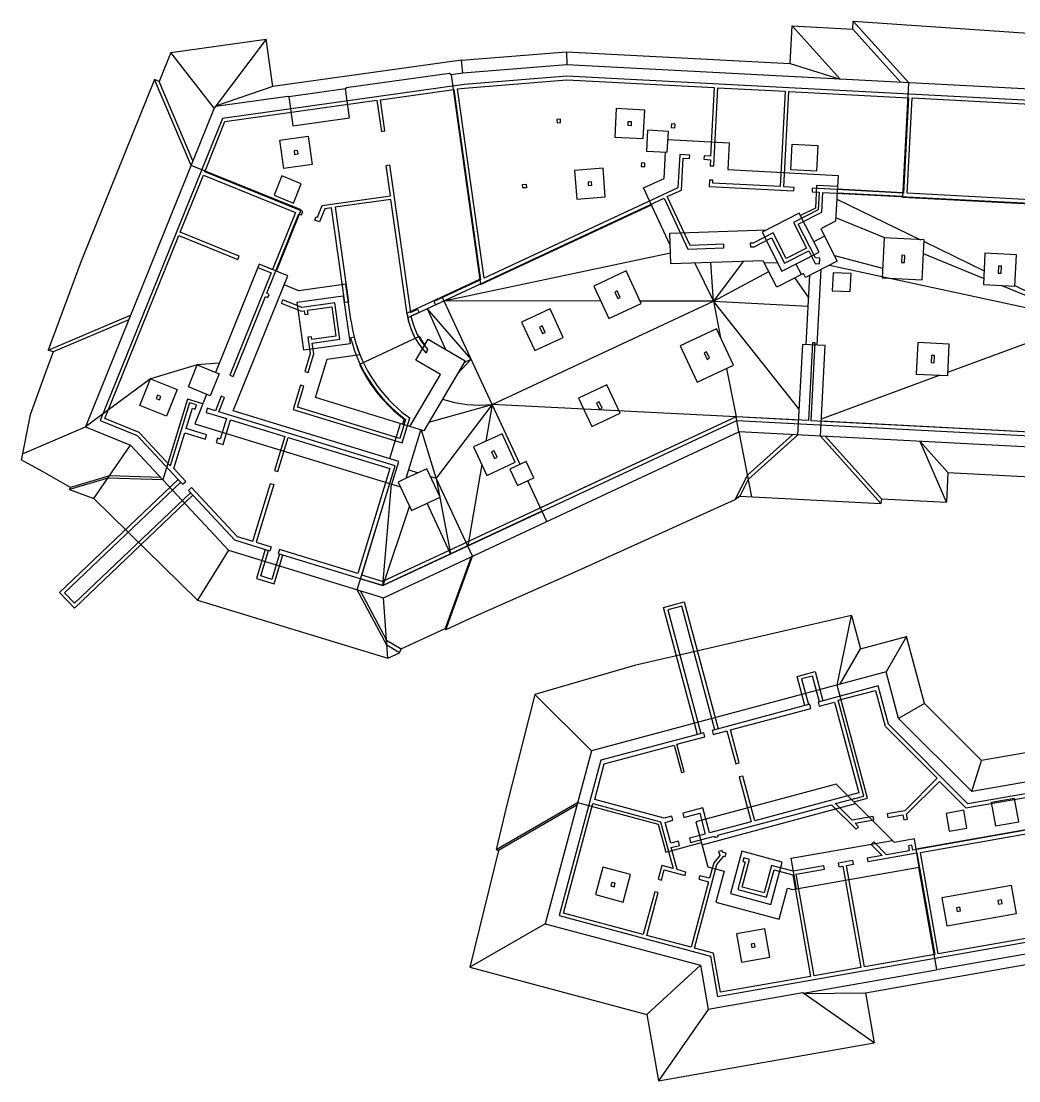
# Model space of a CAD drawing. Header units: metres. Extents: x 2682868 to 2683007, y 1253499 to 1253573.
# Drawn here: x 2682867.8 to 2682937.6, y 1253498.9 to 1253573.1 of the extents above; entities that cross this region are included whole.
import ezdxf

# ---------------------------------------------------------------- set-up
doc = ezdxf.new("R2010")
doc.units = ezdxf.units.M
doc.layers.add('linien', color=7, linetype='Continuous', true_color=0x000000)

msp = doc.modelspace()

# ---------------------------------------------------------------- linework, layer by layer
at = {"layer": 'linien'}
for p, q in [((2682926.004, 1253572.502), (2682926.033, 1253573.051)), ((2682929.912, 1253568.742), (2682926.033, 1253573.051)), ((2682926.033, 1253573.051), (2682941.385, 1253571.997)), ((2682921.621, 1253570.088), (2682921.76, 1253572.725)), ((2682925.119, 1253568.994), (2682921.76, 1253572.725)), ((2682921.76, 1253572.725), (2682926.004, 1253572.502)), ((2682929.363, 1253568.771), (2682926.004, 1253572.502)), ((2682878.26, 1253570.858), (2682884.93, 1253571.796)), ((2682884.93, 1253571.796), (2682881.296, 1253566.973)), ((2682885.398, 1253568.468), (2682884.93, 1253571.796)), ((2682878.26, 1253570.858), (2682877.445, 1253568.841)), ((2682881.296, 1253566.973), (2682878.26, 1253570.858)), ((2682898.592, 1253570.323), (2682905.958, 1253570.909)), ((2682905.958, 1253570.909), (2682905.97, 1253569.997)), ((2682905.958, 1253570.909), (2682921.621, 1253570.088)), ((2682898.592, 1253570.323), (2682885.398, 1253568.468)), ((2682898.691, 1253569.418), (2682898.592, 1253570.323)), ((2682921.621, 1253570.088), (2682925.119, 1253568.994)), ((2682897.756, 1253569.393), (2682890.529, 1253568.378)), ((2682897.875, 1253569.303), (2682897.756, 1253569.393)), ((2682898.691, 1253569.418), (2682897.875, 1253569.303)), ((2682905.97, 1253569.997), (2682898.691, 1253569.418)), ((2682940.948, 1253568.164), (2682905.97, 1253569.997)), ((2682877.112, 1253568.976), (2682871.972, 1253556.256)), ((2682877.445, 1253568.841), (2682877.112, 1253568.976)), ((2682879.67, 1253562.949), (2682877.112, 1253568.976)), ((2682879.805, 1253563.283), (2682877.445, 1253568.841)), ((2682898.779, 1253568.622), (2682881.865, 1253566.245)), ((2682897.875, 1253569.303), (2682899.939, 1253554.619)), ((2682905.981, 1253569.196), (2682898.779, 1253568.622)), ((2682898.806, 1253568.374), (2682905.985, 1253568.945)), ((2682940.857, 1253567.368), (2682905.981, 1253569.196)), ((2682905.985, 1253568.945), (2682916.296, 1253568.405)), ((2682929.492, 1253560.718), (2682929.912, 1253568.742)), ((2682885.398, 1253568.468), (2682881.386, 1253567.093)), ((2682890.478, 1253568.31), (2682886.517, 1253567.753)), ((2682890.529, 1253568.378), (2682890.478, 1253568.31)), ((2682890.762, 1253566.284), (2682890.478, 1253568.31)), ((2682892.933, 1253567.548), (2682898.071, 1253568.27)), ((2682898.071, 1253568.27), (2682899.943, 1253554.952)), ((2682898.319, 1253568.305), (2682898.806, 1253568.374)), ((2682900.18, 1253555.062), (2682898.319, 1253568.305)), ((2682916.296, 1253568.405), (2682916.044, 1253563.606)), ((2682916.259, 1253562.924), (2682916.546, 1253568.392)), ((2682916.546, 1253568.392), (2682921.269, 1253568.144)), ((2682921.269, 1253568.144), (2682920.919, 1253561.468)), ((2682921.169, 1253561.455), (2682921.519, 1253568.131)), ((2682921.519, 1253568.131), (2682929.907, 1253567.691)), ((2682881.386, 1253567.093), (2682886.449, 1253567.804)), ((2682882.042, 1253566.018), (2682892.685, 1253567.513)), ((2682886.449, 1253567.804), (2682886.517, 1253567.753)), ((2682886.517, 1253567.753), (2682886.801, 1253565.727)), ((2682892.685, 1253567.513), (2682892.991, 1253565.335)), ((2682893.239, 1253565.369), (2682892.933, 1253567.548)), ((2682929.907, 1253567.691), (2682929.557, 1253561.015)), ((2682929.807, 1253561.002), (2682930.157, 1253567.678)), ((2682930.157, 1253567.678), (2682940.829, 1253567.119)), ((2682881.296, 1253566.973), (2682872.275, 1253544.645)), ((2682909.43, 1253566.937), (2682909.326, 1253564.94)), ((2682911.428, 1253566.832), (2682909.43, 1253566.937)), ((2682911.323, 1253564.835), (2682911.428, 1253566.832)), ((2682881.865, 1253566.245), (2682873.316, 1253545.087)), ((2682880.625, 1253562.509), (2682882.042, 1253566.018)), ((2682886.801, 1253565.727), (2682890.762, 1253566.284)), ((2682905.525, 1253566.2), (2682905.276, 1253566.18)), ((2682905.276, 1253566.18), (2682905.296, 1253565.931)), ((2682905.296, 1253565.931), (2682905.545, 1253565.951)), ((2682905.545, 1253565.951), (2682905.525, 1253566.2)), ((2682910.258, 1253566.017), (2682910.245, 1253565.768)), ((2682910.245, 1253565.768), (2682910.495, 1253565.755)), ((2682910.508, 1253566.004), (2682910.258, 1253566.017)), ((2682910.495, 1253565.755), (2682910.508, 1253566.004)), ((2682913.304, 1253565.858), (2682913.291, 1253565.608)), ((2682913.553, 1253565.845), (2682913.304, 1253565.858)), ((2682913.54, 1253565.595), (2682913.553, 1253565.845)), ((2682885.892, 1253564.716), (2682887.873, 1253564.994)), ((2682887.873, 1253564.994), (2682888.151, 1253563.013)), ((2682892.991, 1253565.335), (2682893.239, 1253565.369)), ((2682909.326, 1253564.94), (2682911.323, 1253564.835)), ((2682911.629, 1253565.415), (2682911.553, 1253563.957)), ((2682913.086, 1253565.339), (2682911.629, 1253565.415)), ((2682913.01, 1253563.881), (2682913.086, 1253565.339)), ((2682913.291, 1253565.608), (2682913.54, 1253565.595)), ((2682886.171, 1253562.735), (2682885.892, 1253564.716)), ((2682913.056, 1253564.764), (2682917.345, 1253564.539)), ((2682917.345, 1253564.539), (2682917.247, 1253562.662)), ((2682921.666, 1253562.642), (2682921.76, 1253564.439)), ((2682921.76, 1253564.439), (2682923.558, 1253564.345)), ((2682923.558, 1253564.345), (2682923.463, 1253562.547)), ((2682887.128, 1253564.006), (2682886.88, 1253563.971)), ((2682886.88, 1253563.971), (2682886.915, 1253563.723)), ((2682886.915, 1253563.723), (2682887.163, 1253563.758)), ((2682887.163, 1253563.758), (2682887.128, 1253564.006)), ((2682911.553, 1253563.957), (2682913.01, 1253563.881)), ((2682912.788, 1253562.045), (2682912.885, 1253563.887)), ((2682913.877, 1253563.72), (2682913.756, 1253561.393)), ((2682914.577, 1253563.683), (2682913.877, 1253563.72)), ((2682913.997, 1253561.23), (2682914.114, 1253563.457)), ((2682914.114, 1253563.457), (2682914.563, 1253563.434)), ((2682914.563, 1253563.434), (2682914.577, 1253563.683)), ((2682915.585, 1253563.63), (2682915.572, 1253563.381)), ((2682916.044, 1253563.606), (2682915.585, 1253563.63)), ((2682887.375, 1253559.836), (2682879.67, 1253562.949)), ((2682888.151, 1253563.013), (2682886.171, 1253562.735)), ((2682893.325, 1253562.958), (2682893.573, 1253562.993)), ((2682893.625, 1253560.822), (2682893.325, 1253562.958)), ((2682893.573, 1253562.993), (2682895.025, 1253552.659)), ((2682908.513, 1253562.755), (2682906.519, 1253562.596)), ((2682908.671, 1253560.761), (2682908.513, 1253562.755)), ((2682911.193, 1253563.133), (2682911.18, 1253562.884)), ((2682911.18, 1253562.884), (2682911.43, 1253562.871)), ((2682911.443, 1253563.12), (2682911.193, 1253563.133)), ((2682911.43, 1253562.871), (2682911.443, 1253563.12)), ((2682915.572, 1253563.381), (2682916.031, 1253563.357)), ((2682916.031, 1253563.357), (2682916.009, 1253562.937)), ((2682916.009, 1253562.937), (2682916.259, 1253562.924)), ((2682917.247, 1253562.662), (2682924.961, 1253562.258)), ((2682878.913, 1253558.271), (2682880.531, 1253562.277)), ((2682880.531, 1253562.277), (2682886.984, 1253559.67)), ((2682887.495, 1253559.733), (2682880.625, 1253562.509)), ((2682886.027, 1253562.218), (2682885.48, 1253560.865)), ((2682887.381, 1253561.671), (2682886.027, 1253562.218)), ((2682906.519, 1253562.596), (2682906.678, 1253560.603)), ((2682911.351, 1253561.375), (2682912.788, 1253562.045)), ((2682915.957, 1253561.929), (2682915.933, 1253561.479)), ((2682916.206, 1253561.915), (2682915.957, 1253561.929)), ((2682916.196, 1253561.716), (2682916.206, 1253561.915)), ((2682923.463, 1253562.547), (2682921.666, 1253562.642)), ((2682924.961, 1253562.258), (2682924.793, 1253559.052)), ((2682886.834, 1253560.318), (2682887.381, 1253561.671)), ((2682913.756, 1253561.393), (2682900.18, 1253555.062)), ((2682902.88, 1253561.626), (2682903.129, 1253561.645)), ((2682902.9, 1253561.376), (2682902.88, 1253561.626)), ((2682903.149, 1253561.396), (2682902.9, 1253561.376)), ((2682903.129, 1253561.645), (2682903.149, 1253561.396)), ((2682907.71, 1253561.813), (2682907.46, 1253561.793)), ((2682907.46, 1253561.793), (2682907.48, 1253561.544)), ((2682907.48, 1253561.544), (2682907.73, 1253561.564)), ((2682907.73, 1253561.564), (2682907.71, 1253561.813)), ((2682913.216, 1253557.375), (2682911.351, 1253561.375)), ((2682913.012, 1253560.77), (2682913.997, 1253561.23)), ((2682915.933, 1253561.479), (2682921.87, 1253561.168)), ((2682920.919, 1253561.468), (2682916.196, 1253561.716)), ((2682921.883, 1253561.418), (2682921.169, 1253561.455)), ((2682921.87, 1253561.168), (2682921.883, 1253561.418)), ((2682923.161, 1253561.351), (2682923.148, 1253561.101)), ((2682929.557, 1253561.015), (2682923.161, 1253561.351)), ((2682923.462, 1253561.545), (2682923.379, 1253559.97)), ((2682924.92, 1253561.469), (2682923.462, 1253561.545)), ((2682924.911, 1253561.309), (2682929.51, 1253561.068)), ((2682885.48, 1253560.865), (2682886.834, 1253560.318)), ((2682888.85, 1253560.151), (2682893.625, 1253560.822)), ((2682893.66, 1253560.574), (2682889.749, 1253560.025)), ((2682894.788, 1253552.548), (2682893.66, 1253560.574)), ((2682896.774, 1253553.199), (2682912.785, 1253560.665)), ((2682906.678, 1253560.603), (2682908.671, 1253560.761)), ((2682912.785, 1253560.665), (2682914.446, 1253557.103)), ((2682914.603, 1253557.358), (2682913.012, 1253560.77)), ((2682923.148, 1253561.101), (2682923.647, 1253561.075)), ((2682923.647, 1253561.075), (2682923.583, 1253559.838)), ((2682923.825, 1253559.681), (2682923.897, 1253561.062)), ((2682923.897, 1253561.062), (2682943.32, 1253560.044)), ((2682924.874, 1253560.588), (2682930.725, 1253557.75)), ((2682929.494, 1253560.768), (2682924.896, 1253561.009)), ((2682943.314, 1253559.994), (2682929.492, 1253560.718)), ((2682943.348, 1253560.293), (2682929.807, 1253561.002)), ((2682885.644, 1253555.551), (2682887.375, 1253559.836)), ((2682887.402, 1253559.502), (2682887.495, 1253559.733)), ((2682888.515, 1253559.321), (2682888.85, 1253560.151)), ((2682889.028, 1253559.923), (2682888.653, 1253558.996)), ((2682889.501, 1253559.99), (2682889.028, 1253559.923)), ((2682890.433, 1253553.358), (2682889.501, 1253559.99)), ((2682889.749, 1253560.025), (2682890.681, 1253553.393)), ((2682899.939, 1253554.619), (2682911.9, 1253560.197)), ((2682923.583, 1253559.838), (2682921.845, 1253558.953)), ((2682923.379, 1253559.97), (2682922.337, 1253559.44)), ((2682884.965, 1253554.004), (2682887.216, 1253559.576)), ((2682886.984, 1253559.67), (2682885.366, 1253555.664)), ((2682887.216, 1253559.576), (2682887.402, 1253559.502)), ((2682888.338, 1253559.123), (2682888.432, 1253559.355)), ((2682888.653, 1253558.996), (2682888.338, 1253559.123)), ((2682888.432, 1253559.355), (2682888.515, 1253559.321)), ((2682922.247, 1253559.618), (2682919.645, 1253558.292)), ((2682921.845, 1253558.953), (2682922.753, 1253557.171)), ((2682922.181, 1253558.844), (2682923.825, 1253559.681)), ((2682923.64, 1253556.882), (2682922.247, 1253559.618)), ((2682924.793, 1253559.052), (2682923.749, 1253558.52)), ((2682928.228, 1253557.881), (2682924.805, 1253559.28)), ((2682883.048, 1253556.6), (2682878.913, 1253558.271)), ((2682913.187, 1253558.219), (2682919.966, 1253558.456)), ((2682913.262, 1253556.061), (2682913.187, 1253558.219)), ((2682920.419, 1253558.226), (2682919.017, 1253557.512)), ((2682919.645, 1253558.292), (2682921.039, 1253555.557)), ((2682921.327, 1253556.444), (2682920.419, 1253558.226)), ((2682923.384, 1253556.482), (2682922.181, 1253558.844)), ((2682923.749, 1253558.52), (2682924.906, 1253556.248)), ((2682873.642, 1253545.226), (2682878.819, 1253558.039)), ((2682878.819, 1253558.039), (2682882.954, 1253556.368)), ((2682919.017, 1253557.512), (2682918.818, 1253557.505)), ((2682918.818, 1253557.505), (2682918.826, 1253557.255)), ((2682919.082, 1253557.264), (2682920.31, 1253557.89)), ((2682920.31, 1253557.89), (2682921.218, 1253556.108)), ((2682924.016, 1253557.994), (2682923.268, 1253557.613)), ((2682928.197, 1253557.882), (2682928.05, 1253555.086)), ((2682930.993, 1253557.736), (2682928.197, 1253557.882)), ((2682930.846, 1253554.94), (2682930.993, 1253557.736)), ((2682930.987, 1253557.623), (2682935.186, 1253555.586)), ((2682897.364, 1253553.474), (2682913.234, 1253556.845)), ((2682914.446, 1253557.103), (2682916.977, 1253557.191)), ((2682916.969, 1253557.441), (2682914.603, 1253557.358)), ((2682916.977, 1253557.191), (2682916.969, 1253557.441)), ((2682918.826, 1253557.255), (2682919.082, 1253557.264)), ((2682921.039, 1253555.557), (2682923.64, 1253556.882)), ((2682921.218, 1253556.108), (2682922.911, 1253556.971)), ((2682922.753, 1253557.171), (2682921.327, 1253556.444)), ((2682922.911, 1253556.971), (2682923.363, 1253556.083)), ((2682935.158, 1253555.047), (2682930.942, 1253556.771)), ((2682935.25, 1253556.812), (2682935.135, 1253554.615)), ((2682937.447, 1253556.697), (2682935.25, 1253556.812)), ((2682871.972, 1253556.256), (2682869.673, 1253550.022)), ((2682884.439, 1253556.038), (2682881.379, 1253548.467)), ((2682882.954, 1253556.368), (2682883.048, 1253556.6)), ((2682884.439, 1253556.038), (2682884.345, 1253555.807)), ((2682886.441, 1253555.229), (2682884.439, 1253556.038)), ((2682885.366, 1253555.664), (2682884.439, 1253556.038)), ((2682919.724, 1253556.286), (2682913.262, 1253556.061)), ((2682914.931, 1253556.119), (2682916.247, 1253553.452)), ((2682916.247, 1253553.452), (2682916.047, 1253556.158)), ((2682918.318, 1253556.237), (2682916.247, 1253553.452)), ((2682920.671, 1253554.427), (2682919.724, 1253556.286)), ((2682919.804, 1253556.129), (2682920.731, 1253556.161)), ((2682922.4, 1253555.308), (2682922.019, 1253556.056)), ((2682924.906, 1253556.248), (2682922.679, 1253555.113)), ((2682923.363, 1253556.083), (2682923.663, 1253556.067)), ((2682923.684, 1253556.467), (2682923.384, 1253556.482)), ((2682923.663, 1253556.067), (2682923.684, 1253556.467)), ((2682924.704, 1253556.645), (2682928.086, 1253555.773)), ((2682929.435, 1253556.666), (2682929.408, 1253556.167)), ((2682929.408, 1253556.167), (2682929.608, 1253556.156)), ((2682929.634, 1253556.655), (2682929.435, 1253556.666)), ((2682929.608, 1253556.156), (2682929.634, 1253556.655)), ((2682937.332, 1253554.5), (2682937.447, 1253556.697)), ((2682885.272, 1253555.432), (2682882.379, 1253548.272)), ((2682884.345, 1253555.807), (2682885.272, 1253555.432)), ((2682910.128, 1253555.564), (2682907.862, 1253554.507)), ((2682911.185, 1253553.298), (2682910.128, 1253555.564)), ((2682916.247, 1253553.452), (2682920.115, 1253555.519)), ((2682922.543, 1253555.38), (2682920.671, 1253554.427)), ((2682922.679, 1253555.113), (2682922.543, 1253555.38)), ((2682922.74, 1253550.408), (2682922.995, 1253555.274)), ((2682923.767, 1253555.667), (2682923.489, 1253550.368)), ((2682924.355, 1253555.967), (2682942.413, 1253552.08)), ((2682924.629, 1253555.443), (2682924.563, 1253554.184)), ((2682925.887, 1253555.377), (2682924.629, 1253555.443)), ((2682925.821, 1253554.118), (2682925.887, 1253555.377)), ((2682936.204, 1253555.911), (2682936.178, 1253555.412)), ((2682936.178, 1253555.412), (2682936.378, 1253555.401)), ((2682936.404, 1253555.901), (2682936.204, 1253555.911)), ((2682936.378, 1253555.401), (2682936.404, 1253555.901)), ((2682882.622, 1253545.776), (2682886.441, 1253555.229)), ((2682887.224, 1253554.17), (2682886.183, 1253554.59)), ((2682890.507, 1253554.631), (2682887.224, 1253554.17)), ((2682890.872, 1253552.035), (2682890.507, 1253554.631)), ((2682894.781, 1253552.6), (2682899.888, 1253554.982)), ((2682894.834, 1253552.294), (2682899.932, 1253554.671)), ((2682899.943, 1253554.952), (2682896.669, 1253553.425)), ((2682907.862, 1253554.507), (2682908.919, 1253552.241)), ((2682921.934, 1253555.07), (2682922.91, 1253553.655)), ((2682928.05, 1253555.086), (2682930.846, 1253554.94)), ((2682935.135, 1253554.615), (2682937.332, 1253554.5)), ((2682942.413, 1253552.08), (2682936.372, 1253554.55)), ((2682937.334, 1253554.544), (2682942.413, 1253552.08)), ((2682882.611, 1253548.178), (2682884.871, 1253553.772)), ((2682884.871, 1253553.772), (2682885.054, 1253553.698)), ((2682885.147, 1253553.93), (2682884.965, 1253554.004)), ((2682885.054, 1253553.698), (2682885.147, 1253553.93)), ((2682887.088, 1253553.378), (2682890.326, 1253553.833)), ((2682890.326, 1253553.833), (2682890.798, 1253550.471)), ((2682909.508, 1253554.171), (2682909.327, 1253554.087)), ((2682909.327, 1253554.087), (2682909.538, 1253553.634)), ((2682909.72, 1253553.718), (2682909.508, 1253554.171)), ((2682924.563, 1253554.184), (2682925.821, 1253554.118)), ((2682886.084, 1253553.552), (2682885.99, 1253553.32)), ((2682885.99, 1253553.32), (2682887.391, 1253552.754)), ((2682887.422, 1253553.011), (2682886.084, 1253553.552)), ((2682887.56, 1253550.016), (2682887.088, 1253553.378)), ((2682889.73, 1253553.335), (2682887.422, 1253553.011)), ((2682887.833, 1253552.816), (2682889.517, 1253553.053)), ((2682889.517, 1253553.053), (2682889.806, 1253550.998)), ((2682890.088, 1253550.785), (2682889.73, 1253553.335)), ((2682890.681, 1253553.393), (2682890.433, 1253553.358)), ((2682896.669, 1253553.425), (2682896.774, 1253553.199)), ((2682900.745, 1253546.223), (2682897.238, 1253553.746)), ((2682908.35, 1253553.461), (2682897.364, 1253553.474)), ((2682900.745, 1253546.223), (2682916.247, 1253553.452)), ((2682908.919, 1253552.241), (2682911.185, 1253553.298)), ((2682909.538, 1253553.634), (2682909.72, 1253553.718)), ((2682916.247, 1253553.452), (2682911.11, 1253553.458)), ((2682922.23, 1253545.921), (2682916.247, 1253553.452)), ((2682916.247, 1253553.452), (2682922.881, 1253553.104)), ((2682916.247, 1253553.452), (2682916.746, 1253550.883)), ((2682869.673, 1253550.022), (2682875.436, 1253552.468)), ((2682887.391, 1253552.754), (2682887.586, 1253552.782)), ((2682887.586, 1253552.782), (2682887.624, 1253552.509)), ((2682887.624, 1253552.509), (2682887.872, 1253552.544)), ((2682887.872, 1253552.544), (2682887.833, 1253552.816)), ((2682894.788, 1253552.548), (2682894.781, 1253552.6)), ((2682895.025, 1253552.659), (2682895.527, 1253552.893)), ((2682895.633, 1253552.666), (2682895.067, 1253552.403)), ((2682895.527, 1253552.893), (2682895.633, 1253552.666)), ((2682899.274, 1253549.38), (2682896.204, 1253552.932)), ((2682896.204, 1253552.932), (2682897.494, 1253550.069)), ((2682904.799, 1253552.913), (2682902.805, 1253551.983)), ((2682905.729, 1253550.919), (2682904.799, 1253552.913)), ((2682875.305, 1253552.145), (2682870.01, 1253549.897)), ((2682902.805, 1253551.983), (2682903.735, 1253549.989)), ((2682904.252, 1253551.72), (2682904.071, 1253551.636)), ((2682904.071, 1253551.636), (2682904.282, 1253551.182)), ((2682904.463, 1253551.267), (2682904.252, 1253551.72)), ((2682932.651, 1253548.482), (2682942.413, 1253552.08)), ((2682888.094, 1253550.96), (2682887.847, 1253550.925)), ((2682887.847, 1253550.925), (2682888.007, 1253549.781)), ((2682888.122, 1253550.762), (2682888.094, 1253550.96)), ((2682889.806, 1253550.998), (2682888.122, 1253550.762)), ((2682891.092, 1253550.926), (2682890.843, 1253550.891)), ((2682895.638, 1253550.987), (2682891.47, 1253549.008)), ((2682895.403, 1253549.33), (2682896.268, 1253550.794)), ((2682896.268, 1253550.794), (2682898.85, 1253549.267)), ((2682903.735, 1253549.989), (2682905.729, 1253550.919)), ((2682904.282, 1253551.182), (2682904.463, 1253551.267)), ((2682916.455, 1253551.507), (2682913.917, 1253550.324)), ((2682917.638, 1253548.97), (2682916.455, 1253551.507)), ((2682890.798, 1253550.471), (2682887.56, 1253550.016)), ((2682888.157, 1253550.514), (2682890.088, 1253550.785)), ((2682888.263, 1253549.761), (2682888.157, 1253550.514)), ((2682896.214, 1253550.097), (2682896.128, 1253549.818)), ((2682913.917, 1253550.324), (2682915.101, 1253547.786)), ((2682922.466, 1253550.422), (2682922.133, 1253544.081)), ((2682924.063, 1253550.338), (2682922.466, 1253550.422)), ((2682923.173, 1253550.538), (2682922.887, 1253545.093)), ((2682923.087, 1253545.082), (2682923.372, 1253550.527)), ((2682923.372, 1253550.527), (2682923.173, 1253550.538)), ((2682923.731, 1253543.997), (2682924.063, 1253550.338)), ((2682930.556, 1253550.549), (2682930.441, 1253548.352)), ((2682932.753, 1253550.434), (2682930.556, 1253550.549)), ((2682932.638, 1253548.237), (2682932.753, 1253550.434)), ((2682870.01, 1253549.897), (2682869.476, 1253548.449)), ((2682870.01, 1253549.897), (2682869.673, 1253550.022)), ((2682888.007, 1253549.781), (2682887.625, 1253548.532)), ((2682887.864, 1253548.459), (2682888.263, 1253549.761)), ((2682888.373, 1253546.7), (2682889.197, 1253549.398)), ((2682889.197, 1253549.398), (2682891.487, 1253549.72)), ((2682897.124, 1253548.312), (2682895.403, 1253549.33)), ((2682898.297, 1253548.331), (2682899.274, 1253549.38)), ((2682898.782, 1253549.15), (2682899.274, 1253549.38)), ((2682915.763, 1253549.916), (2682915.581, 1253549.831)), ((2682915.581, 1253549.831), (2682915.793, 1253549.378)), ((2682915.974, 1253549.463), (2682915.763, 1253549.916)), ((2682915.793, 1253549.378), (2682915.974, 1253549.463)), ((2682931.51, 1253549.648), (2682931.484, 1253549.148)), ((2682931.71, 1253549.637), (2682931.51, 1253549.648)), ((2682931.684, 1253549.138), (2682931.71, 1253549.637)), ((2682880.102, 1253548.983), (2682876.841, 1253548.012)), ((2682879.48, 1253547.444), (2682880.102, 1253548.983)), ((2682881.636, 1253549.1), (2682880.102, 1253548.983)), ((2682880.102, 1253548.983), (2682881.641, 1253548.361)), ((2682898.85, 1253549.267), (2682895.961, 1253544.38)), ((2682915.101, 1253547.786), (2682917.638, 1253548.97)), ((2682917.161, 1253548.747), (2682917.82, 1253545.358)), ((2682931.484, 1253549.148), (2682931.684, 1253549.138)), ((2682869.476, 1253548.449), (2682868.418, 1253545.496)), ((2682876.841, 1253548.012), (2682872.275, 1253544.645)), ((2682876.092, 1253546.158), (2682876.841, 1253548.012)), ((2682876.841, 1253548.012), (2682878.696, 1253547.263)), ((2682881.641, 1253548.361), (2682881.019, 1253546.822)), ((2682882.379, 1253548.272), (2682882.611, 1253548.178)), ((2682887.625, 1253548.532), (2682887.864, 1253548.459)), ((2682894.977, 1253544.681), (2682897.124, 1253548.312)), ((2682923.795, 1253545.217), (2682932.067, 1253548.267)), ((2682930.441, 1253548.352), (2682932.638, 1253548.237)), ((2682878.696, 1253547.263), (2682877.947, 1253545.409)), ((2682881.019, 1253546.822), (2682879.48, 1253547.444)), ((2682887.33, 1253547.566), (2682886.812, 1253545.871)), ((2682887.124, 1253546.037), (2682887.569, 1253547.493)), ((2682887.569, 1253547.493), (2682887.33, 1253547.566)), ((2682908.787, 1253547.601), (2682906.794, 1253546.671)), ((2682909.717, 1253545.607), (2682908.787, 1253547.601)), ((2682877.325, 1253546.873), (2682877.231, 1253546.641)), ((2682877.231, 1253546.641), (2682877.463, 1253546.548)), ((2682877.557, 1253546.78), (2682877.325, 1253546.873)), ((2682877.463, 1253546.548), (2682877.557, 1253546.78)), ((2682879.431, 1253546.585), (2682877.703, 1253540.934)), ((2682880.488, 1253546.261), (2682879.431, 1253546.585)), ((2682880.758, 1253546.928), (2682879.924, 1253544.865)), ((2682881.787, 1253546.807), (2682881.373, 1253545.782)), ((2682881.613, 1253545.708), (2682882.019, 1253546.713)), ((2682882.019, 1253546.713), (2682881.787, 1253546.807)), ((2682895.961, 1253544.38), (2682888.373, 1253546.7)), ((2682906.794, 1253546.671), (2682907.723, 1253544.677)), ((2682908.24, 1253546.408), (2682908.059, 1253546.324)), ((2682908.452, 1253545.955), (2682908.24, 1253546.408)), ((2682877.947, 1253545.409), (2682876.092, 1253546.158)), ((2682879.563, 1253546.335), (2682878.215, 1253541.925)), ((2682879.324, 1253544.526), (2682879.763, 1253545.96)), ((2682880.041, 1253546.189), (2682879.563, 1253546.335)), ((2682879.763, 1253545.96), (2682879.954, 1253545.902)), ((2682879.954, 1253545.902), (2682880.041, 1253546.189)), ((2682880.806, 1253545.955), (2682880.719, 1253545.668)), ((2682880.719, 1253545.668), (2682882.153, 1253545.229)), ((2682881.373, 1253545.782), (2682880.806, 1253545.955)), ((2682893.963, 1253541.933), (2682881.613, 1253545.708)), ((2682894.221, 1253542.23), (2682882.622, 1253545.776)), ((2682886.812, 1253545.871), (2682894.453, 1253543.534)), ((2682894.287, 1253543.847), (2682887.124, 1253546.037)), ((2682896.32, 1253544.988), (2682900.745, 1253546.223)), ((2682900.745, 1253546.223), (2682896.833, 1253541.055)), ((2682900.745, 1253546.223), (2682900.301, 1253543.644)), ((2682902.706, 1253542.018), (2682900.745, 1253546.223)), ((2682917.82, 1253545.358), (2682900.745, 1253546.223)), ((2682907.723, 1253544.677), (2682909.717, 1253545.607)), ((2682908.059, 1253546.324), (2682908.27, 1253545.87)), ((2682908.27, 1253545.87), (2682908.452, 1253545.955)), ((2682868.418, 1253545.496), (2682867.779, 1253542.332)), ((2682873.316, 1253545.087), (2682875.896, 1253544.045)), ((2682876.042, 1253544.256), (2682873.642, 1253545.226)), ((2682879.924, 1253544.865), (2682894.332, 1253540.46)), ((2682882.153, 1253545.229), (2682881.715, 1253543.795)), ((2682881.914, 1253543.42), (2682882.44, 1253545.142)), ((2682882.44, 1253545.142), (2682886.234, 1253543.982)), ((2682893.085, 1253533.548), (2682917.869, 1253545.105)), ((2682893.58, 1253542.426), (2682894.33, 1253544.879)), ((2682894.693, 1253545.176), (2682894.287, 1253543.847)), ((2682894.453, 1253543.534), (2682894.984, 1253545.274)), ((2682894.592, 1253545.189), (2682894.483, 1253544.832)), ((2682917.82, 1253545.358), (2682898.934, 1253536.552)), ((2682917.82, 1253545.358), (2682904.126, 1253538.973)), ((2682918.027, 1253544.296), (2682917.82, 1253545.358)), ((2682922.188, 1253545.129), (2682917.82, 1253545.358)), ((2682922.887, 1253545.093), (2682917.82, 1253545.358)), ((2682917.869, 1253545.105), (2682941.477, 1253543.868)), ((2682941.506, 1253544.117), (2682923.087, 1253545.082)), ((2682941.506, 1253544.117), (2682923.786, 1253545.046)), ((2682867.868, 1253542.775), (2682872.275, 1253544.645)), ((2682872.275, 1253544.645), (2682875.432, 1253543.37)), ((2682878.215, 1253541.925), (2682876.042, 1253544.256)), ((2682878.468, 1253541.727), (2682879.236, 1253544.239)), ((2682879.236, 1253544.239), (2682880.671, 1253543.8)), ((2682880.758, 1253544.087), (2682879.324, 1253544.526)), ((2682893.145, 1253532.694), (2682918.027, 1253544.296)), ((2682894.739, 1253541.05), (2682895.766, 1253544.41)), ((2682896.833, 1253541.055), (2682895.812, 1253544.426)), ((2682901.439, 1253544.174), (2682899.445, 1253543.245)), ((2682902.368, 1253542.18), (2682901.439, 1253544.174)), ((2682941.386, 1253543.072), (2682918.027, 1253544.296)), ((2682918.027, 1253544.296), (2682918.908, 1253539.764)), ((2682872.859, 1253539.626), (2682875.432, 1253543.37)), ((2682875.432, 1253543.37), (2682882.294, 1253536.011)), ((2682875.896, 1253544.045), (2682879.078, 1253540.633)), ((2682880.671, 1253543.8), (2682880.758, 1253544.087)), ((2682881.524, 1253543.853), (2682881.436, 1253543.567)), ((2682881.436, 1253543.567), (2682881.914, 1253543.42)), ((2682881.715, 1253543.795), (2682881.524, 1253543.853)), ((2682886.234, 1253543.982), (2682885.503, 1253541.591)), ((2682885.742, 1253541.518), (2682886.473, 1253543.909)), ((2682886.473, 1253543.909), (2682893.588, 1253541.733)), ((2682921.77, 1253544.1), (2682918.617, 1253541.261)), ((2682922.133, 1253544.081), (2682918.674, 1253540.966)), ((2682927.97, 1253539.289), (2682923.731, 1253543.997)), ((2682924.075, 1253543.979), (2682927.997, 1253539.623)), ((2682932.549, 1253539.376), (2682930.701, 1253543.632)), ((2682930.701, 1253543.632), (2682932.658, 1253541.458)), ((2682899.445, 1253543.245), (2682900.375, 1253541.251)), ((2682900.891, 1253542.981), (2682900.71, 1253542.897)), ((2682900.71, 1253542.897), (2682900.921, 1253542.444)), ((2682901.103, 1253542.528), (2682900.891, 1253542.981)), ((2682869.263, 1253541.527), (2682867.78, 1253542.337)), ((2682893.736, 1253540.643), (2682894.221, 1253542.23)), ((2682893.89, 1253541.694), (2682893.963, 1253541.933)), ((2682900.02, 1253542.012), (2682899.04, 1253536.325)), ((2682900.375, 1253541.251), (2682902.368, 1253542.18)), ((2682900.921, 1253542.444), (2682901.103, 1253542.528)), ((2682903.134, 1253542.218), (2682901.992, 1253541.685)), ((2682903.667, 1253541.076), (2682903.134, 1253542.218)), ((2682871.221, 1253540.404), (2682869.263, 1253541.527)), ((2682873.961, 1253541.229), (2682871.221, 1253540.404)), ((2682877.546, 1253541.103), (2682873.961, 1253541.229)), ((2682879.297, 1253540.838), (2682878.468, 1253541.727)), ((2682885.503, 1253541.591), (2682885.742, 1253541.518)), ((2682893.588, 1253541.733), (2682891.344, 1253534.394)), ((2682891.617, 1253534.259), (2682893.89, 1253541.694)), ((2682896.173, 1253541.719), (2682894.739, 1253541.05)), ((2682894.919, 1253541.64), (2682895.575, 1253541.44)), ((2682897.102, 1253539.725), (2682896.173, 1253541.719)), ((2682896.424, 1253541.18), (2682896.833, 1253541.055)), ((2682901.992, 1253541.685), (2682902.525, 1253540.543)), ((2682918.617, 1253541.261), (2682917.742, 1253539.544)), ((2682932.658, 1253541.458), (2682932.549, 1253539.376)), ((2682932.658, 1253541.458), (2682941.15, 1253540.996)), ((2682878.77, 1253540.964), (2682870.469, 1253533.051)), ((2682870.822, 1253533.042), (2682878.946, 1253540.775)), ((2682873.851, 1253541.069), (2682871.163, 1253540.26)), ((2682871.163, 1253540.26), (2682871.221, 1253540.404)), ((2682877.703, 1253540.934), (2682873.851, 1253541.069)), ((2682879.078, 1253540.633), (2682879.297, 1253540.838)), ((2682883.99, 1253536.643), (2682885.226, 1253540.683)), ((2682885.465, 1253540.609), (2682884.23, 1253536.57)), ((2682885.226, 1253540.683), (2682885.465, 1253540.609)), ((2682891.31, 1253533.255), (2682893.583, 1253540.689)), ((2682893.085, 1253533.548), (2682893.713, 1253540.65)), ((2682894.739, 1253541.05), (2682894.179, 1253540.789)), ((2682894.179, 1253540.789), (2682895.109, 1253538.795)), ((2682896.833, 1253541.055), (2682897.844, 1253535.768)), ((2682899.378, 1253535.6), (2682896.833, 1253541.055)), ((2682902.525, 1253540.543), (2682903.667, 1253541.076)), ((2682904.57, 1253538.021), (2682903.239, 1253540.876)), ((2682918.674, 1253540.966), (2682918.083, 1253539.807)), ((2682871.163, 1253540.26), (2682872.859, 1253539.626)), ((2682871.504, 1253531.961), (2682879.798, 1253539.861)), ((2682879.627, 1253540.044), (2682871.513, 1253532.315)), ((2682879.487, 1253540.195), (2682879.706, 1253540.399)), ((2682882.733, 1253536.713), (2682879.487, 1253540.195)), ((2682879.706, 1253540.399), (2682882.898, 1253536.977)), ((2682895.109, 1253538.795), (2682897.102, 1253539.725)), ((2682918.083, 1253539.807), (2682917.742, 1253539.544)), ((2682918.083, 1253539.807), (2682927.97, 1253539.289)), ((2682880.116, 1253532.525), (2682872.859, 1253539.626)), ((2682894.957, 1253539.12), (2682893.085, 1253533.548)), ((2682897.844, 1253535.768), (2682896.196, 1253539.302)), ((2682917.742, 1253539.544), (2682906.281, 1253534.352)), ((2682927.997, 1253539.623), (2682927.97, 1253539.289)), ((2682927.997, 1253539.623), (2682932.549, 1253539.376)), ((2682904.232, 1253538.746), (2682893.085, 1253533.548)), ((2682885.194, 1253535.961), (2682882.733, 1253536.713)), ((2682882.898, 1253536.977), (2682883.99, 1253536.643)), ((2682882.294, 1253536.011), (2682880.116, 1253532.525)), ((2682882.294, 1253536.011), (2682893.145, 1253532.694)), ((2682884.23, 1253536.57), (2682885.281, 1253536.248)), ((2682884.859, 1253536.063), (2682884.242, 1253534.046)), ((2682884.554, 1253534.212), (2682885.098, 1253535.99)), ((2682885.281, 1253536.248), (2682885.194, 1253535.961)), ((2682885.855, 1253536.073), (2682885.768, 1253535.786)), ((2682891.344, 1253534.394), (2682885.855, 1253536.073)), ((2682898.707, 1253536.446), (2682893.067, 1253533.816)), ((2682898.934, 1253536.552), (2682898.707, 1253536.446)), ((2682885.863, 1253535.756), (2682885.319, 1253533.978)), ((2682885.485, 1253533.666), (2682886.102, 1253535.683)), ((2682885.768, 1253535.786), (2682893.085, 1253533.548)), ((2682899.278, 1253535.553), (2682897.455, 1253530.543)), ((2682897.501, 1253530.444), (2682899.378, 1253535.6)), ((2682884.242, 1253534.046), (2682885.485, 1253533.666)), ((2682885.319, 1253533.978), (2682884.554, 1253534.212)), ((2682893.085, 1253533.548), (2682891.544, 1253534.02)), ((2682893.067, 1253533.816), (2682891.617, 1253534.259)), ((2682906.281, 1253534.352), (2682899.154, 1253531.214)), ((2682870.469, 1253533.051), (2682871.504, 1253531.961)), ((2682871.513, 1253532.315), (2682870.822, 1253533.042)), ((2682893.378, 1253529.365), (2682891.31, 1253533.255)), ((2682891.501, 1253533.196), (2682893.354, 1253529.712)), ((2682880.116, 1253532.525), (2682893.442, 1253528.452)), ((2682893.442, 1253528.452), (2682893.145, 1253532.694)), ((2682912.746, 1253532.013), (2682914.194, 1253532.401)), ((2682914.194, 1253532.401), (2682916.576, 1253523.515)), ((2682915.127, 1253523.126), (2682912.746, 1253532.013)), ((2682914.018, 1253532.095), (2682913.052, 1253531.836)), ((2682913.052, 1253531.836), (2682915.368, 1253523.191)), ((2682916.334, 1253523.45), (2682914.018, 1253532.095)), ((2682899.154, 1253531.214), (2682897.501, 1253530.444)), ((2682925.9, 1253531.446), (2682910.705, 1253527.946)), ((2682924.902, 1253526.574), (2682925.9, 1253531.446)), ((2682925.9, 1253531.446), (2682926.527, 1253529.106)), ((2682894.378, 1253529.109), (2682897.455, 1253530.543)), ((2682897.455, 1253530.543), (2682897.501, 1253530.444)), ((2682893.354, 1253529.712), (2682894.378, 1253529.109)), ((2682894.272, 1253528.839), (2682893.378, 1253529.365)), ((2682926.527, 1253529.106), (2682929.763, 1253529.973)), ((2682929.763, 1253529.973), (2682928.331, 1253527.493)), ((2682931.018, 1253525.292), (2682929.763, 1253529.973)), ((2682893.442, 1253528.452), (2682894.272, 1253528.839)), ((2682894.272, 1253528.839), (2682894.378, 1253529.109)), ((2682925.096, 1253526.626), (2682926.527, 1253529.106)), ((2682910.705, 1253527.946), (2682903.744, 1253525.923)), ((2682928.331, 1253527.493), (2682907.702, 1253521.965)), ((2682922.1, 1253527.179), (2682923.356, 1253527.516)), ((2682922.646, 1253525.141), (2682922.1, 1253527.179)), ((2682923.179, 1253527.21), (2682922.406, 1253527.003)), ((2682923.661, 1253525.413), (2682923.179, 1253527.21)), ((2682923.356, 1253527.516), (2682923.902, 1253525.478)), ((2682929.202, 1253524.244), (2682928.331, 1253527.493)), ((2682922.406, 1253527.003), (2682922.888, 1253525.206)), ((2682927.766, 1253526.513), (2682923.564, 1253525.387)), ((2682927.021, 1253518.668), (2682924.902, 1253526.574)), ((2682928.485, 1253523.83), (2682927.766, 1253526.513)), ((2682903.744, 1253525.923), (2682901.749, 1253518.103)), ((2682907.702, 1253521.965), (2682903.744, 1253525.923)), ((2682924.981, 1253525.508), (2682927.589, 1253526.207)), ((2682927.589, 1253526.207), (2682928.261, 1253523.7)), ((2682922.984, 1253525.232), (2682916.141, 1253523.398)), ((2682917.426, 1253523.432), (2682923.062, 1253524.942)), ((2682923.062, 1253524.942), (2682922.984, 1253525.232)), ((2682923.564, 1253525.387), (2682923.642, 1253525.097)), ((2682923.642, 1253525.097), (2682924.704, 1253525.382)), ((2682924.704, 1253525.382), (2682926.408, 1253519.021)), ((2682926.776, 1253518.809), (2682924.981, 1253525.508)), ((2682931.018, 1253525.292), (2682929.202, 1253524.244)), ((2682935.017, 1253521.292), (2682931.018, 1253525.292)), ((2682934.331, 1253519.115), (2682929.202, 1253524.244)), ((2682916.141, 1253523.398), (2682916.219, 1253523.108)), ((2682916.219, 1253523.108), (2682917.184, 1253523.367)), ((2682917.184, 1253523.367), (2682917.803, 1253521.059)), ((2682918.045, 1253521.123), (2682917.426, 1253523.432)), ((2682928.261, 1253523.7), (2682931.913, 1253520.048)), ((2682934.06, 1253518.255), (2682928.485, 1253523.83)), ((2682915.561, 1253523.243), (2682908.355, 1253521.312)), ((2682913.683, 1253522.429), (2682915.639, 1253522.953)), ((2682915.639, 1253522.953), (2682915.561, 1253523.243)), ((2682942.475, 1253522.607), (2682935.017, 1253521.292)), ((2682907.702, 1253521.965), (2682904.462, 1253509.873)), ((2682908.6, 1253521.067), (2682913.49, 1253522.377)), ((2682913.49, 1253522.377), (2682914.007, 1253520.445)), ((2682914.201, 1253520.497), (2682913.683, 1253522.429)), ((2682908.355, 1253521.312), (2682905.441, 1253510.439)), ((2682917.803, 1253521.059), (2682918.045, 1253521.123)), ((2682934.331, 1253519.115), (2682935.017, 1253521.292)), ((2682907.927, 1253518.557), (2682908.6, 1253521.067)), ((2682914.007, 1253520.445), (2682914.201, 1253520.497)), ((2682944.317, 1253520.876), (2682934.331, 1253519.115)), ((2682924.837, 1253519.636), (2682915.013, 1253517.003)), ((2682918.29, 1253520.206), (2682918.049, 1253520.141)), ((2682918.049, 1253520.141), (2682918.889, 1253517.007)), ((2682919.13, 1253517.071), (2682918.29, 1253520.206)), ((2682928.913, 1253515.56), (2682924.837, 1253519.636)), ((2682931.913, 1253520.048), (2682929.635, 1253517.769)), ((2682929.756, 1253517.537), (2682932.055, 1253519.836)), ((2682932.055, 1253519.836), (2682933.915, 1253517.975)), ((2682933.915, 1253517.975), (2682945.21, 1253519.967)), ((2682944.997, 1253520.183), (2682934.06, 1253518.255)), ((2682926.408, 1253519.021), (2682919.13, 1253517.071)), ((2682901.038, 1253515.07), (2682906.735, 1253518.359)), ((2682906.684, 1253518.166), (2682901.185, 1253514.992)), ((2682905.748, 1253510.615), (2682907.801, 1253518.281)), ((2682906.735, 1253518.359), (2682912.378, 1253516.847)), ((2682907.801, 1253518.281), (2682912.541, 1253517.011)), ((2682912.786, 1253517.256), (2682907.927, 1253518.557)), ((2682915.442, 1253515.4), (2682926.192, 1253518.28)), ((2682916.556, 1253516.071), (2682924.504, 1253518.201)), ((2682924.504, 1253518.201), (2682926.226, 1253516.479)), ((2682924.783, 1253518.275), (2682926.776, 1253518.809)), ((2682925.941, 1253517.118), (2682924.783, 1253518.275)), ((2682926.062, 1253518.411), (2682927.021, 1253518.668)), ((2682950.015, 1253518.519), (2682930.198, 1253515.025)), ((2682930.726, 1253514.864), (2682950.059, 1253518.273)), ((2682937.322, 1253518.642), (2682935.687, 1253518.353)), ((2682935.687, 1253518.353), (2682935.975, 1253516.719)), ((2682937.61, 1253517.007), (2682937.322, 1253518.642)), ((2682901.749, 1253518.103), (2682901.038, 1253515.07)), ((2682915.491, 1253517.98), (2682914.09, 1253517.605)), ((2682914.09, 1253517.605), (2682914.168, 1253517.315)), ((2682914.168, 1253517.315), (2682915.279, 1253517.613)), ((2682915.279, 1253517.613), (2682915.672, 1253516.145)), ((2682915.962, 1253516.222), (2682915.491, 1253517.98)), ((2682929.635, 1253517.769), (2682928.413, 1253517.554)), ((2682928.413, 1253517.554), (2682928.457, 1253517.308)), ((2682928.457, 1253517.308), (2682929.509, 1253517.493)), ((2682929.509, 1253517.493), (2682929.57, 1253517.148)), ((2682929.816, 1253517.192), (2682929.756, 1253517.537)), ((2682930.427, 1253515.116), (2682944.495, 1253517.597)), ((2682933.764, 1253517.811), (2682932.523, 1253517.592)), ((2682932.523, 1253517.592), (2682932.742, 1253516.352)), ((2682933.983, 1253516.57), (2682933.764, 1253517.811)), ((2682912.378, 1253516.847), (2682912.904, 1253514.885)), ((2682912.541, 1253517.011), (2682913.42, 1253513.731)), ((2682913.317, 1253517.398), (2682912.786, 1253517.256)), ((2682912.864, 1253516.966), (2682913.395, 1253517.108)), ((2682913.257, 1253515.498), (2682912.864, 1253516.966)), ((2682913.395, 1253517.108), (2682913.317, 1253517.398)), ((2682915.013, 1253517.003), (2682915.856, 1253513.854)), ((2682918.889, 1253517.007), (2682915.962, 1253516.222)), ((2682927.419, 1253517.378), (2682925.941, 1253517.118)), ((2682926.157, 1253516.902), (2682927.462, 1253517.132)), ((2682926.403, 1253516.656), (2682926.157, 1253516.902)), ((2682927.462, 1253517.132), (2682927.419, 1253517.378)), ((2682929.57, 1253517.148), (2682929.816, 1253517.192)), ((2682935.975, 1253516.719), (2682937.61, 1253517.007)), ((2682915.672, 1253516.145), (2682914.561, 1253515.847)), ((2682914.639, 1253515.557), (2682916.315, 1253516.006)), ((2682916.315, 1253516.006), (2682916.341, 1253515.91)), ((2682916.341, 1253515.91), (2682916.582, 1253515.974)), ((2682916.582, 1253515.974), (2682916.556, 1253516.071)), ((2682926.226, 1253516.479), (2682926.403, 1253516.656)), ((2682932.742, 1253516.352), (2682933.983, 1253516.57)), ((2682912.904, 1253514.885), (2682915.401, 1253515.554)), ((2682913.789, 1253515.64), (2682913.257, 1253515.498)), ((2682913.287, 1253515.195), (2682913.866, 1253515.35)), ((2682913.699, 1253513.656), (2682913.287, 1253515.195)), ((2682913.866, 1253515.35), (2682913.789, 1253515.64)), ((2682914.561, 1253515.847), (2682914.639, 1253515.557)), ((2682921.681, 1253514.447), (2682928.774, 1253515.698)), ((2682927.465, 1253515.594), (2682927.288, 1253515.417)), ((2682927.288, 1253515.417), (2682928.057, 1253514.648)), ((2682928.358, 1253514.701), (2682927.465, 1253515.594)), ((2682930.306, 1253515.806), (2682928.913, 1253515.56)), ((2682930.138, 1253515.37), (2682929.891, 1253515.327)), ((2682929.891, 1253515.327), (2682929.952, 1253514.982)), ((2682930.198, 1253515.025), (2682930.138, 1253515.37)), ((2682930.653, 1253513.836), (2682930.306, 1253515.806)), ((2682901.185, 1253514.992), (2682899.195, 1253506.832)), ((2682901.038, 1253515.07), (2682901.185, 1253514.992)), ((2682916.682, 1253514.638), (2682916.259, 1253514.124)), ((2682916.486, 1253514.007), (2682916.968, 1253514.592)), ((2682916.844, 1253514.999), (2682916.602, 1253514.934)), ((2682916.602, 1253514.934), (2682916.682, 1253514.638)), ((2682916.877, 1253514.875), (2682916.844, 1253514.999)), ((2682917.129, 1253514.808), (2682916.877, 1253514.875)), ((2682916.968, 1253514.592), (2682917.064, 1253514.566)), ((2682917.064, 1253514.566), (2682917.129, 1253514.808)), ((2682918.23, 1253514.937), (2682917.437, 1253511.979)), ((2682921.05, 1253514.181), (2682918.23, 1253514.937)), ((2682918.365, 1253514.476), (2682918.3, 1253514.235)), ((2682918.761, 1253514.37), (2682918.365, 1253514.476)), ((2682922.056, 1253512.32), (2682921.681, 1253514.447)), ((2682928.057, 1253514.648), (2682926.999, 1253514.461)), ((2682926.999, 1253514.461), (2682927.042, 1253514.215)), ((2682927.042, 1253514.215), (2682930.479, 1253514.821)), ((2682929.952, 1253514.982), (2682928.358, 1253514.701)), ((2682930.479, 1253514.821), (2682931.732, 1253507.716)), ((2682931.978, 1253507.759), (2682930.726, 1253514.864)), ((2682908.5, 1253513.838), (2682907.983, 1253511.906)), ((2682910.432, 1253513.32), (2682908.5, 1253513.838)), ((2682912.619, 1253513.946), (2682912.36, 1253512.98)), ((2682913.42, 1253513.731), (2682912.619, 1253513.946)), ((2682914.919, 1253508.158), (2682916.486, 1253514.007)), ((2682915.856, 1253513.854), (2682916.989, 1253513.551)), ((2682916.259, 1253514.124), (2682915.97, 1253513.047)), ((2682918.455, 1253514.193), (2682917.937, 1253512.262)), ((2682918.243, 1253512.438), (2682918.761, 1253514.37)), ((2682918.3, 1253514.235), (2682918.455, 1253514.193)), ((2682920.307, 1253513.956), (2682919.789, 1253512.024)), ((2682920.256, 1253511.216), (2682921.05, 1253514.181)), ((2682921.826, 1253513.549), (2682920.307, 1253513.956)), ((2682921.77, 1253512.27), (2682930.653, 1253513.836)), ((2682923.976, 1253513.928), (2682921.826, 1253513.549)), ((2682924.019, 1253513.682), (2682923.976, 1253513.928)), ((2682926.004, 1253514.286), (2682924.97, 1253514.103)), ((2682924.97, 1253514.103), (2682925.014, 1253513.857)), ((2682925.014, 1253513.857), (2682925.309, 1253513.909)), ((2682925.309, 1253513.909), (2682926.562, 1253506.804)), ((2682925.555, 1253513.953), (2682926.048, 1253514.04)), ((2682926.808, 1253506.847), (2682925.555, 1253513.953)), ((2682926.048, 1253514.04), (2682926.004, 1253514.286)), ((2682930.604, 1253513.827), (2682931.865, 1253506.673)), ((2682909.915, 1253511.388), (2682910.432, 1253513.32)), ((2682912.36, 1253512.98), (2682912.601, 1253512.915)), ((2682912.601, 1253512.915), (2682912.795, 1253513.639)), ((2682912.795, 1253513.639), (2682914.254, 1253513.249)), ((2682914.319, 1253513.49), (2682913.699, 1253513.656)), ((2682914.254, 1253513.249), (2682914.319, 1253513.49)), ((2682915.294, 1253513.229), (2682915.229, 1253512.987)), ((2682915.229, 1253512.987), (2682915.906, 1253512.806)), ((2682915.97, 1253513.047), (2682915.294, 1253513.229)), ((2682916.989, 1253513.551), (2682916.406, 1253511.378)), ((2682919.966, 1253511.718), (2682920.483, 1253513.65)), ((2682920.483, 1253513.65), (2682921.792, 1253513.299)), ((2682921.792, 1253513.299), (2682923.046, 1253506.184)), ((2682922.04, 1253513.333), (2682924.019, 1253513.682)), ((2682923.292, 1253506.227), (2682922.04, 1253513.333)), ((2682909.119, 1253512.766), (2682909.054, 1253512.525)), ((2682909.054, 1253512.525), (2682909.296, 1253512.46)), ((2682909.361, 1253512.701), (2682909.119, 1253512.766)), ((2682909.296, 1253512.46), (2682909.361, 1253512.701)), ((2682915.906, 1253512.806), (2682914.678, 1253508.223)), ((2682917.937, 1253512.262), (2682919.966, 1253511.718)), ((2682919.789, 1253512.024), (2682918.243, 1253512.438)), ((2682920.85, 1253510.187), (2682921.432, 1253512.36)), ((2682921.432, 1253512.36), (2682921.77, 1253512.27)), ((2682937.115, 1253512.549), (2682932.241, 1253511.689)), ((2682937.463, 1253510.579), (2682937.115, 1253512.549)), ((2682907.983, 1253511.906), (2682909.915, 1253511.388)), ((2682912.127, 1253512.11), (2682911.326, 1253509.121)), ((2682911.567, 1253509.056), (2682912.368, 1253512.046)), ((2682912.368, 1253512.046), (2682912.127, 1253512.11)), ((2682917.437, 1253511.979), (2682920.256, 1253511.216)), ((2682932.241, 1253511.689), (2682932.588, 1253509.72)), ((2682936.406, 1253511.535), (2682936.159, 1253511.492)), ((2682936.159, 1253511.492), (2682936.203, 1253511.245)), ((2682936.449, 1253511.289), (2682936.406, 1253511.535)), ((2682916.406, 1253511.378), (2682920.85, 1253510.187)), ((2682933.5, 1253511.023), (2682933.254, 1253510.979)), ((2682933.254, 1253510.979), (2682933.298, 1253510.733)), ((2682933.298, 1253510.733), (2682933.544, 1253510.777)), ((2682933.544, 1253510.777), (2682933.5, 1253511.023)), ((2682936.203, 1253511.245), (2682936.449, 1253511.289)), ((2682905.441, 1253510.439), (2682916.029, 1253507.602)), ((2682911.326, 1253509.121), (2682905.748, 1253510.615)), ((2682916.526, 1253504.781), (2682947.444, 1253510.232)), ((2682947.392, 1253510.477), (2682931.978, 1253507.759)), ((2682932.588, 1253509.72), (2682937.463, 1253510.579)), ((2682904.462, 1253509.873), (2682899.195, 1253506.832)), ((2682904.462, 1253509.873), (2682915.33, 1253506.961)), ((2682919.832, 1253509.501), (2682917.862, 1253509.154)), ((2682920.179, 1253507.532), (2682919.832, 1253509.501)), ((2682931.865, 1253506.673), (2682947.61, 1253509.449)), ((2682914.678, 1253508.223), (2682911.567, 1253509.056)), ((2682917.862, 1253509.154), (2682918.21, 1253507.184)), ((2682926.875, 1253505.031), (2682947.766, 1253508.715)), ((2682916.248, 1253507.802), (2682914.919, 1253508.158)), ((2682916.729, 1253505.07), (2682916.248, 1253507.802)), ((2682919.122, 1253508.488), (2682918.876, 1253508.444)), ((2682918.876, 1253508.444), (2682918.919, 1253508.198)), ((2682918.919, 1253508.198), (2682919.166, 1253508.241)), ((2682919.166, 1253508.241), (2682919.122, 1253508.488)), ((2682916.029, 1253507.602), (2682916.526, 1253504.781)), ((2682918.21, 1253507.184), (2682920.179, 1253507.532)), ((2682931.732, 1253507.716), (2682926.808, 1253506.847)), ((2682899.195, 1253506.832), (2682911.571, 1253503.516)), ((2682915.33, 1253506.961), (2682911.571, 1253503.516)), ((2682915.33, 1253506.961), (2682915.878, 1253503.854)), ((2682931.833, 1253506.626), (2682922.556, 1253504.991)), ((2682926.562, 1253506.804), (2682923.292, 1253506.227)), ((2682931.865, 1253506.673), (2682931.833, 1253506.626)), ((2682923.046, 1253506.184), (2682916.729, 1253505.07)), ((2682922.51, 1253505.023), (2682915.878, 1253503.854)), ((2682927.491, 1253501.535), (2682922.51, 1253505.023)), ((2682922.556, 1253504.991), (2682926.875, 1253505.031)), ((2682926.875, 1253505.031), (2682927.491, 1253501.535)), ((2682911.571, 1253503.516), (2682912.39, 1253498.872)), ((2682915.878, 1253503.854), (2682912.39, 1253498.872)), ((2682912.39, 1253498.872), (2682927.491, 1253501.535))]:
    msp.add_line(p, q, dxfattribs=at)
for points in [[(2682894.788, 1253552.548, 0.153022), (2682896.129, 1253549.82)], [(2682894.788, 1253552.548, 0.088585), (2682895.367, 1253550.858)], [(2682895.067, 1253552.403, 0.135653), (2682896.214, 1253550.097)], [(2682890.872, 1253552.035, 0.060117), (2682891.487, 1253549.72)], [(2682890.843, 1253550.891, 0.17312), (2682894.693, 1253545.176)], [(2682891.092, 1253550.926, 0.170139), (2682894.771, 1253545.43)], [(2682895.638, 1253550.987, 0.037265), (2682896.031, 1253550.393)], [(2682891.47, 1253549.008, 0.121499), (2682894.592, 1253545.189)], [(2682897.275, 1253546.594, 0.108979), (2682900.745, 1253546.223)], [(2682894.771, 1253545.43, 0.00662), (2682894.984, 1253545.274)]]:
    msp.add_lwpolyline(points, format="xyb", dxfattribs=at)

doc.saveas('drawing.dxf')
